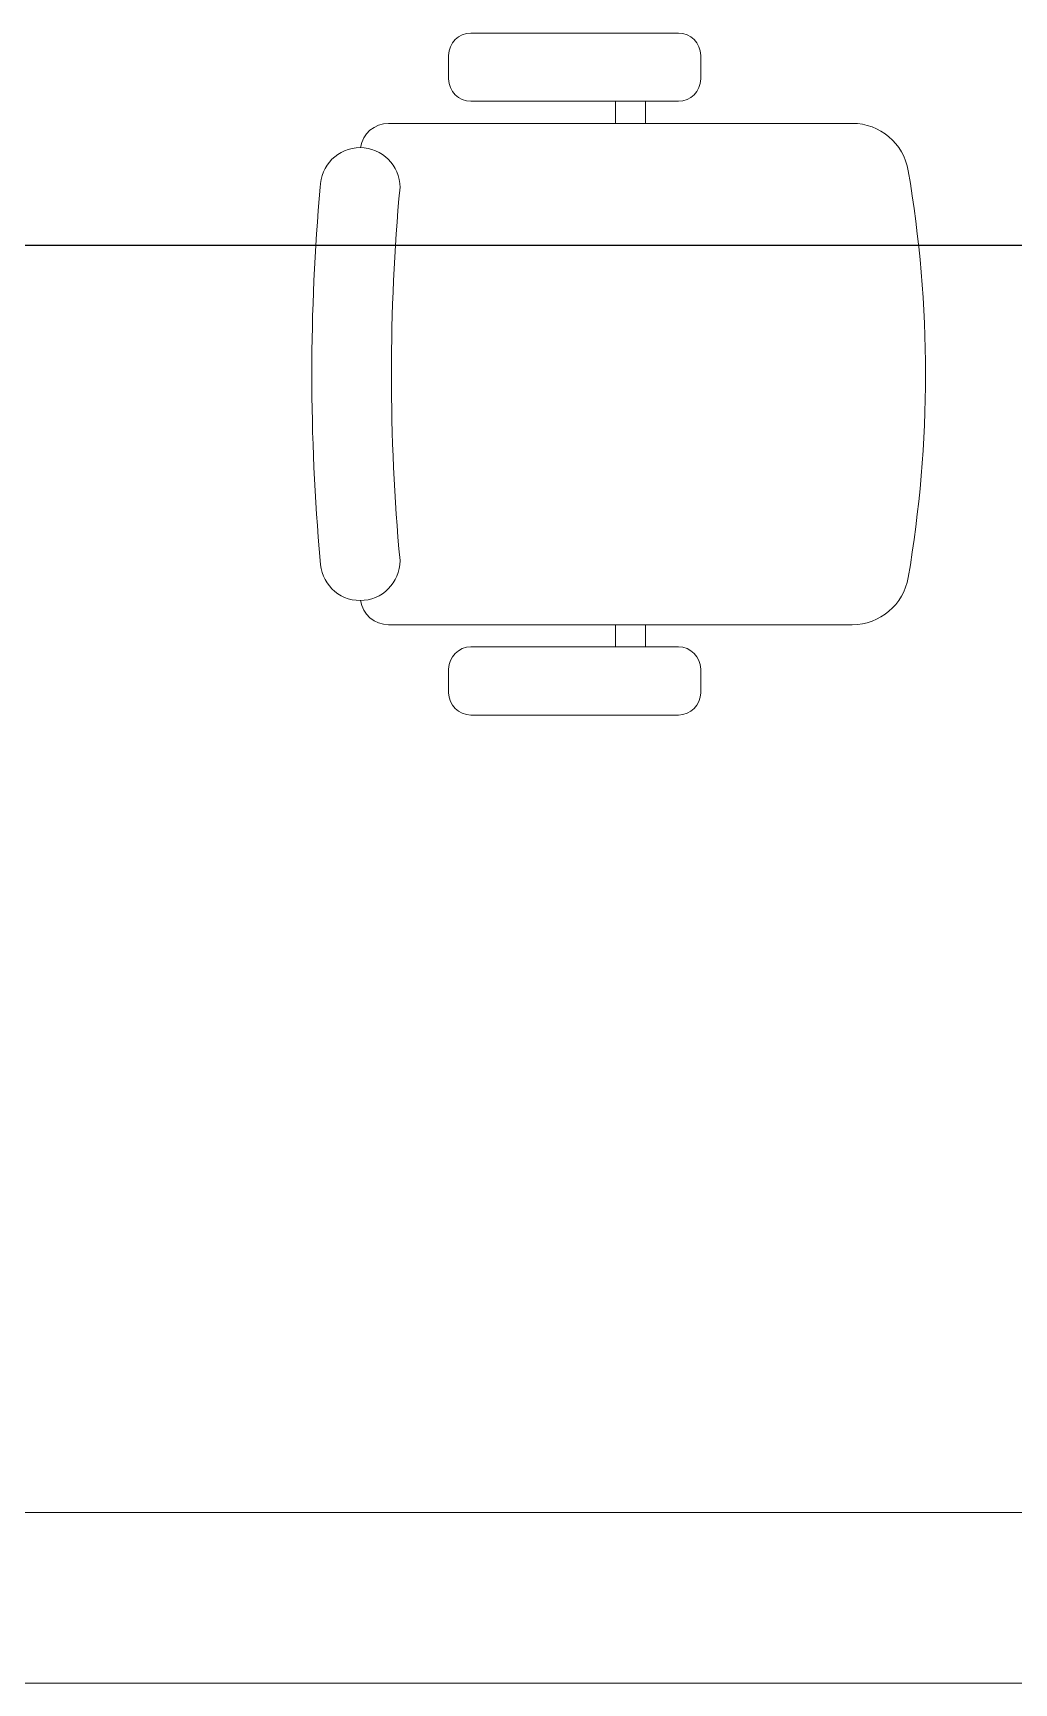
# Model space of a CAD drawing. Header units: metres. Extents: x -18745 to 220762, y -1579758 to -1356048.
# Drawn here: x 204512 to 205375, y -1463703 to -1462251 of the extents above; entities that cross this region are included whole.
import ezdxf

# ---------------------------------------------------------------- set-up
doc = ezdxf.new("R2010")
doc.units = ezdxf.units.M
doc.layers.get('0').update_dxf_attribs({"lineweight": 0})
doc.layers.add('A-100 - Copy$0$axes', color=8, linetype='Continuous')
for name, color, linetype, lineweight in [('A-100 - Copy$0$Medical Equipment and Furniture', 8, 'Continuous', 0), ('A-100 - Copy$0$NEW', 8, 'Continuous', 5), ('A-100 - Copy$0$Walls', 8, 'Continuous', 0)]:
    doc.layers.add(name, color=color, linetype=linetype, lineweight=lineweight)

# ---------------------------------------------------------------- blocks, each defined once
blk = doc.blocks.new('*X66')
for p, q in [((5, 3), (5, 3)), ((5, 3), (5, 3)), ((5, 3), (5, 3)), ((5, 3), (5, 3)), ((5, 3), (5, 3)), ((5, 3), (5, 3)), ((5, 3), (5, 3)), ((5, 3), (5, 3)), ((5, 3), (5, 3)), ((5, 3), (5, 3)), ((5, 3), (5, 3)), ((5, 3), (5, 3)), ((5, 3), (5, 3)), ((5, 3), (5, 3)), ((5, 3), (5, 3)), ((5, 3), (5, 3)), ((5, 3), (5, 3)), ((5, 3), (5, 3)), ((5, 3), (5, 3)), ((5, 3), (5, 3)), ((5, 3), (5, 3)), ((5, 3), (5, 3)), ((5, 3), (5, 3)), ((5, 3), (5, 3)), ((5, 3), (5, 3)), ((5, 3), (5, 3)), ((5, 3), (5, 3)), ((5, 3), (5, 3)), ((5, 3), (5, 3)), ((5, 3), (5, 3)), ((5, 3), (5, 3)), ((5, 3), (5, 3)), ((5, 3), (5, 3)), ((5, 3), (5, 3)), ((5, 3), (5, 3)), ((5, 3), (5, 3)), ((5, 3), (5, 3)), ((5, 3), (5, 3)), ((5, 3), (5, 3)), ((5, 3), (5, 3)), ((5, 3), (5, 3)), ((5, 3), (5, 3)), ((5, 3), (5, 3)), ((5, 3), (5, 3)), ((5, 3), (5, 3)), ((5, 3), (5, 3)), ((5, 3), (5, 3)), ((5, 3), (5, 3)), ((5, 3), (5, 3)), ((5, 3), (5, 3)), ((5, 3), (5, 3)), ((5, 3), (5, 3)), ((5, 3), (5, 3)), ((5, 3), (5, 3)), ((5, 3), (5, 3)), ((5, 3), (5, 3)), ((5, 3), (5, 3)), ((5, 3), (5, 3)), ((5, 3), (5, 3)), ((5, 3), (5, 3)), ((5, 3), (5, 3)), ((5, 3), (5, 3)), ((5, 3), (5, 3)), ((5, 3), (5, 3)), ((5, 3), (5, 3)), ((5, 3), (5, 3)), ((6, 3), (5, 3)), ((5, 3), (5, 3)), ((6, 3), (5, 3)), ((5, 3), (5, 3)), ((6, 3), (5, 3)), ((5, 3), (5, 3)), ((6, 3), (5, 3)), ((5, 3), (5, 3)), ((5, 3), (5, 3)), ((5, 3), (5, 3)), ((5, 3), (5, 3)), ((5, 3), (5, 3)), ((5, 3), (5, 3)), ((5, 3), (5, 3)), ((5, 3), (5, 3)), ((5, 3), (5, 3)), ((5, 3), (5, 3)), ((5, 3), (5, 3)), ((5, 3), (5, 3)), ((5, 3), (5, 3)), ((5, 3), (5, 3)), ((5, 3), (5, 3)), ((5, 3), (5, 3)), ((5, 3), (5, 3)), ((5, 3), (5, 3)), ((5, 3), (5, 3)), ((5, 3), (5, 3)), ((5, 3), (5, 3)), ((5, 3), (5, 3)), ((5, 3), (5, 3)), ((6, 3), (6, 3)), ((6, 3), (6, 3)), ((6, 3), (6, 3)), ((6, 3), (6, 3)), ((6, 3), (6, 3)), ((6, 3), (6, 3)), ((6, 3), (6, 3)), ((6, 3), (6, 3)), ((6, 3), (6, 3)), ((6, 3), (6, 3)), ((6, 3), (6, 3)), ((6, 3), (6, 3)), ((6, 3), (6, 3)), ((6, 3), (6, 3)), ((6, 3), (6, 3)), ((6, 3), (6, 3)), ((6, 3), (6, 3)), ((6, 3), (6, 3)), ((6, 3), (6, 3)), ((6, 3), (6, 3)), ((6, 3), (6, 3)), ((6, 3), (6, 3)), ((6, 3), (6, 3)), ((6, 3), (6, 3)), ((6, 3), (6, 3)), ((6, 3), (6, 3)), ((6, 3), (6, 3)), ((6, 3), (6, 3)), ((6, 3), (6, 3)), ((6, 3), (6, 3)), ((6, 3), (6, 3)), ((6, 3), (6, 3)), ((6, 3), (6, 3)), ((6, 3), (6, 3)), ((6, 3), (6, 3)), ((6, 3), (6, 3)), ((6, 3), (6, 3)), ((6, 3), (6, 3)), ((6, 3), (6, 3)), ((6, 3), (6, 3)), ((6, 3), (6, 3)), ((6, 3), (6, 3)), ((6, 3), (6, 3)), ((6, 3), (6, 3)), ((6, 3), (6, 3)), ((6, 3), (6, 3)), ((6, 3), (6, 3)), ((6, 3), (6, 3)), ((6, 3), (6, 3)), ((6, 3), (6, 3)), ((6, 3), (6, 3)), ((6, 3), (6, 3)), ((6, 3), (6, 3)), ((6, 3), (6, 3)), ((6, 3), (6, 3)), ((6, 3), (6, 3)), ((6, 3), (6, 3)), ((6, 3), (6, 3)), ((6, 3), (6, 3)), ((6, 3), (6, 3)), ((6, 3), (6, 3)), ((6, 3), (6, 3)), ((6, 3), (6, 3)), ((6, 3), (6, 3)), ((6, 3), (6, 3)), ((6, 3), (6, 3)), ((6, 3), (6, 3)), ((6, 3), (6, 3)), ((6, 3), (6, 3)), ((6, 3), (6, 3)), ((6, 3), (6, 3)), ((6, 3), (6, 3)), ((6, 3), (6, 3)), ((6, 3), (6, 3)), ((6, 3), (6, 3)), ((6, 3), (6, 3)), ((6, 3), (6, 3)), ((6, 3), (6, 3)), ((6, 3), (6, 3)), ((6, 3), (6, 3)), ((6, 3), (6, 3)), ((6, 3), (6, 3)), ((6, 3), (6, 3)), ((6, 3), (6, 3)), ((6, 3), (6, 3)), ((6, 3), (6, 3)), ((6, 3), (6, 3)), ((6, 3), (6, 3)), ((6, 3), (6, 3)), ((6, 3), (6, 3)), ((6, 3), (6, 3)), ((6, 3), (6, 3)), ((6, 3), (6, 3)), ((6, 3), (6, 3)), ((6, 3), (6, 3)), ((6, 3), (6, 3)), ((6, 3), (6, 3)), ((6, 3), (6, 3)), ((6, 3), (6, 3)), ((6, 3), (6, 3)), ((6, 3), (6, 3)), ((6, 3), (6, 3)), ((6, 3), (6, 3)), ((6, 3), (6, 3)), ((6, 3), (6, 3)), ((6, 3), (6, 3)), ((6, 3), (6, 3)), ((6, 3), (6, 3)), ((6, 3), (6, 3)), ((6, 3), (6, 3)), ((6, 3), (6, 3)), ((6, 3), (6, 3)), ((6, 3), (6, 3)), ((6, 3), (6, 3)), ((6, 3), (6, 3)), ((6, 3), (6, 3)), ((6, 3), (6, 3)), ((6, 3), (6, 3)), ((6, 3), (6, 3)), ((6, 3), (6, 3)), ((6, 3), (6, 3)), ((6, 3), (6, 3)), ((6, 3), (6, 3)), ((6, 3), (6, 3)), ((6, 3), (6, 3)), ((6, 3), (6, 3)), ((6, 3), (6, 3)), ((6, 3), (6, 3)), ((6, 3), (6, 3)), ((6, 3), (6, 3)), ((6, 3), (6, 3)), ((6, 3), (6, 3)), ((6, 3), (6, 3)), ((6, 3), (6, 3)), ((6, 3), (6, 3)), ((6, 3), (6, 3)), ((6, 3), (6, 3)), ((6, 3), (6, 3)), ((6, 3), (6, 3)), ((6, 3), (6, 3)), ((6, 3), (6, 3)), ((6, 3), (6, 3)), ((6, 3), (6, 3)), ((6, 3), (6, 3)), ((6, 3), (6, 3)), ((6, 3), (6, 3)), ((6, 3), (6, 3)), ((6, 3), (6, 3)), ((6, 3), (6, 3)), ((6, 3), (6, 3)), ((6, 3), (6, 3)), ((6, 3), (6, 3)), ((6, 3), (6, 3)), ((6, 3), (6, 3)), ((6, 3), (6, 3)), ((6, 3), (6, 3)), ((6, 3), (6, 3)), ((6, 3), (6, 3)), ((6, 3), (6, 3)), ((6, 3), (6, 3)), ((6, 3), (6, 3)), ((6, 3), (6, 3)), ((6, 3), (6, 3)), ((6, 3), (6, 3)), ((6, 3), (6, 3)), ((6, 3), (6, 3)), ((6, 3), (6, 3)), ((6, 3), (6, 3)), ((6, 3), (6, 3)), ((6, 3), (6, 3)), ((6, 3), (6, 3)), ((6, 3), (6, 3)), ((6, 3), (6, 3)), ((6, 3), (6, 3)), ((6, 3), (6, 3)), ((6, 3), (6, 3)), ((6, 3), (6, 3)), ((6, 3), (6, 3)), ((6, 3), (6, 3)), ((6, 3), (6, 3)), ((6, 3), (6, 3)), ((6, 3), (6, 3)), ((6, 3), (6, 3)), ((6, 3), (6, 3)), ((6, 3), (6, 3)), ((6, 3), (6, 3)), ((6, 3), (6, 3)), ((6, 3), (6, 3)), ((6, 3), (6, 3)), ((6, 3), (6, 3)), ((6, 3), (6, 3)), ((6, 3), (6, 3)), ((6, 3), (6, 3)), ((6, 3), (6, 3)), ((6, 3), (6, 3)), ((6, 3), (6, 3)), ((6, 3), (6, 3)), ((6, 3), (6, 3)), ((6, 3), (6, 3)), ((6, 3), (6, 3)), ((6, 3), (6, 3)), ((6, 3), (6, 3)), ((6, 3), (6, 3)), ((6, 3), (6, 3)), ((6, 3), (5, 3)), ((6, 3), (5, 3)), ((6, 3), (5, 3)), ((6, 3), (5, 3)), ((6, 3), (5, 3)), ((6, 3), (6, 3)), ((6, 3), (6, 3)), ((6, 3), (6, 3)), ((6, 3), (6, 3)), ((6, 3), (6, 3)), ((6, 3), (6, 3)), ((6, 3), (6, 3)), ((6, 3), (6, 3)), ((6, 3), (6, 3)), ((6, 3), (6, 3)), ((6, 3), (6, 3)), ((6, 3), (6, 3)), ((6, 3), (6, 3)), ((6, 3), (6, 3)), ((6, 3), (6, 3)), ((6, 3), (6, 3)), ((6, 3), (6, 3)), ((6, 3), (6, 3)), ((6, 3), (6, 3)), ((6, 3), (6, 3)), ((6, 3), (6, 3)), ((6, 3), (6, 3)), ((6, 3), (6, 3)), ((6, 3), (6, 3)), ((6, 3), (6, 3)), ((6, 3), (6, 3)), ((6, 3), (6, 3)), ((6, 3), (6, 3)), ((6, 3), (6, 3)), ((6, 3), (6, 3)), ((6, 3), (6, 3)), ((6, 3), (6, 3)), ((6, 3), (6, 3)), ((6, 3), (6, 3)), ((6, 3), (6, 3)), ((6, 3), (6, 3)), ((6, 3), (6, 3)), ((6, 3), (6, 3)), ((6, 3), (6, 3)), ((6, 3), (6, 3)), ((6, 3), (6, 3)), ((6, 3), (6, 3)), ((6, 3), (6, 3)), ((6, 3), (6, 3)), ((6, 3), (6, 3)), ((6, 3), (6, 3)), ((6, 3), (6, 3)), ((6, 3), (6, 3)), ((6, 3), (6, 3)), ((6, 3), (6, 3)), ((6, 3), (6, 3)), ((6, 3), (6, 3)), ((6, 3), (6, 3)), ((6, 3), (6, 3)), ((6, 3), (6, 3)), ((6, 3), (6, 3)), ((6, 3), (6, 3)), ((6, 3), (6, 3)), ((6, 3), (6, 3)), ((6, 3), (6, 3)), ((6, 3), (6, 3)), ((6, 3), (6, 3)), ((6, 3), (6, 3)), ((6, 3), (6, 3)), ((6, 3), (6, 3)), ((6, 3), (6, 3)), ((6, 3), (6, 3)), ((6, 3), (6, 3)), ((6, 3), (6, 3)), ((6, 3), (6, 3)), ((6, 3), (6, 3)), ((6, 3), (6, 3)), ((6, 3), (6, 3)), ((6, 3), (6, 3)), ((6, 3), (6, 3)), ((6, 3), (6, 3)), ((6, 3), (6, 3)), ((6, 3), (6, 3)), ((6, 3), (6, 3)), ((6, 3), (6, 3)), ((6, 3), (6, 3)), ((6, 3), (6, 3)), ((6, 3), (6, 3)), ((6, 3), (6, 3)), ((6, 3), (6, 3)), ((6, 3), (6, 3)), ((6, 3), (6, 3)), ((6, 3), (6, 3)), ((6, 3), (6, 3)), ((6, 3), (6, 3)), ((6, 3), (6, 3)), ((6, 3), (6, 3)), ((6, 3), (6, 3)), ((6, 3), (6, 3)), ((6, 3), (6, 3)), ((6, 3), (6, 3)), ((6, 3), (6, 3)), ((6, 3), (6, 3)), ((6, 3), (6, 3)), ((6, 3), (6, 3)), ((6, 3), (6, 3)), ((6, 3), (6, 3)), ((6, 3), (6, 3)), ((6, 3), (6, 3)), ((6, 3), (6, 3)), ((6, 3), (6, 3)), ((6, 3), (6, 3)), ((6, 3), (6, 3)), ((6, 3), (6, 3)), ((6, 3), (6, 3)), ((6, 3), (6, 3)), ((6, 3), (6, 3)), ((6, 3), (6, 3)), ((6, 3), (6, 3)), ((6, 3), (6, 3)), ((6, 3), (6, 3)), ((6, 3), (6, 3)), ((6, 3), (6, 3)), ((6, 3), (6, 3)), ((6, 3), (6, 3)), ((6, 3), (6, 3)), ((6, 3), (6, 3)), ((6, 3), (6, 3)), ((6, 3), (6, 3)), ((6, 3), (6, 3)), ((6, 3), (6, 3)), ((6, 3), (6, 3)), ((6, 3), (6, 3)), ((6, 3), (6, 3)), ((6, 3), (6, 3)), ((6, 3), (6, 3)), ((6, 3), (6, 3)), ((6, 3), (6, 3)), ((6, 3), (6, 3)), ((6, 3), (6, 3)), ((6, 3), (6, 3)), ((6, 3), (6, 3)), ((6, 3), (6, 3)), ((6, 3), (6, 3)), ((6, 3), (6, 3)), ((6, 3), (6, 3)), ((6, 3), (6, 3)), ((6, 3), (6, 3)), ((6, 3), (6, 3)), ((6, 3), (6, 3)), ((6, 3), (6, 3)), ((6, 3), (6, 3)), ((6, 3), (6, 3)), ((6, 3), (6, 3)), ((6, 3), (6, 3)), ((6, 3), (6, 3)), ((6, 3), (6, 3)), ((6, 3), (6, 3)), ((6, 3), (6, 3)), ((6, 3), (6, 3)), ((6, 3), (6, 3)), ((6, 3), (6, 3)), ((6, 3), (6, 3)), ((6, 3), (6, 3)), ((6, 3), (6, 3)), ((6, 3), (6, 3)), ((6, 3), (6, 3)), ((6, 3), (6, 3)), ((6, 3), (6, 3)), ((6, 3), (6, 3)), ((6, 3), (6, 3)), ((6, 3), (6, 3)), ((6, 3), (6, 3)), ((6, 3), (6, 3)), ((6, 3), (6, 3)), ((6, 3), (6, 3)), ((6, 3), (6, 3)), ((6, 3), (6, 3)), ((6, 3), (6, 3)), ((6, 3), (6, 3)), ((6, 3), (6, 3)), ((6, 3), (6, 3)), ((6, 3), (6, 3)), ((6, 3), (6, 3)), ((6, 3), (6, 3)), ((6, 3), (6, 3)), ((6, 3), (6, 3)), ((6, 3), (6, 3)), ((6, 3), (6, 3)), ((6, 3), (6, 3)), ((6, 3), (6, 3)), ((6, 3), (6, 3)), ((6, 3), (6, 3)), ((6, 3), (6, 3)), ((6, 3), (6, 3)), ((6, 3), (6, 3)), ((6, 3), (6, 3)), ((6, 3), (6, 3)), ((6, 3), (6, 3)), ((6, 3), (6, 3)), ((6, 3), (6, 3)), ((6, 3), (6, 3)), ((6, 3), (6, 3)), ((6, 3), (6, 3)), ((6, 3), (6, 3)), ((6, 3), (6, 3)), ((6, 3), (6, 3)), ((6, 3), (6, 3)), ((6, 3), (6, 3)), ((6, 3), (6, 3)), ((6, 3), (6, 3)), ((6, 3), (6, 3)), ((6, 3), (6, 3)), ((6, 3), (6, 3)), ((6, 3), (6, 3)), ((6, 3), (6, 3)), ((6, 3), (6, 3)), ((6, 3), (6, 3)), ((6, 3), (6, 3)), ((6, 3), (6, 3)), ((6, 3), (6, 3)), ((6, 3), (6, 3)), ((6, 3), (6, 3)), ((6, 3), (6, 3)), ((6, 3), (6, 3)), ((6, 3), (6, 3)), ((6, 3), (6, 3)), ((6, 3), (6, 3)), ((6, 3), (6, 3)), ((6, 3), (6, 3)), ((6, 3), (6, 3)), ((6, 3), (6, 3)), ((6, 3), (6, 3)), ((6, 3), (6, 3)), ((6, 3), (6, 3)), ((6, 3), (6, 3)), ((6, 3), (6, 3)), ((6, 3), (6, 3)), ((6, 3), (6, 3)), ((6, 3), (6, 3)), ((6, 3), (6, 3)), ((6, 3), (6, 3)), ((6, 3), (6, 3)), ((6, 3), (6, 3)), ((6, 3), (6, 3)), ((6, 3), (6, 3)), ((6, 3), (6, 3)), ((6, 3), (6, 3)), ((6, 3), (6, 3)), ((6, 3), (6, 3)), ((6, 3), (6, 3)), ((6, 3), (6, 3)), ((6, 3), (6, 3)), ((6, 3), (6, 3)), ((6, 3), (6, 3)), ((6, 3), (6, 3)), ((6, 3), (6, 3)), ((6, 3), (6, 3)), ((6, 3), (6, 3)), ((6, 3), (6, 3)), ((6, 3), (6, 3)), ((6, 3), (6, 3)), ((6, 3), (6, 3)), ((6, 3), (6, 3)), ((6, 3), (6, 3)), ((6, 3), (6, 3)), ((6, 3), (6, 3)), ((6, 3), (6, 3)), ((6, 3), (6, 3)), ((6, 3), (6, 3)), ((6, 3), (6, 3)), ((6, 3), (6, 3)), ((6, 3), (6, 3)), ((6, 3), (6, 3)), ((6, 3), (6, 3)), ((6, 3), (6, 3)), ((6, 3), (6, 3)), ((6, 3), (6, 3)), ((6, 3), (6, 3)), ((6, 3), (6, 3)), ((6, 3), (6, 3)), ((6, 3), (6, 3)), ((6, 3), (6, 3)), ((6, 3), (6, 3)), ((6, 3), (6, 3)), ((6, 3), (6, 3)), ((6, 3), (6, 3)), ((6, 3), (6, 3)), ((6, 3), (6, 3)), ((6, 3), (6, 3)), ((6, 3), (6, 3)), ((6, 3), (6, 3)), ((6, 3), (6, 3)), ((6, 3), (6, 3)), ((6, 3), (6, 3)), ((6, 3), (6, 3)), ((6, 3), (6, 3)), ((6, 3), (6, 3)), ((6, 3), (6, 3)), ((6, 3), (6, 3)), ((6, 3), (6, 3)), ((6, 3), (6, 3)), ((6, 3), (6, 3)), ((6, 3), (6, 3)), ((6, 3), (6, 3)), ((6, 3), (6, 3)), ((6, 3), (6, 3)), ((6, 3), (6, 3)), ((6, 3), (6, 3)), ((6, 3), (6, 3)), ((6, 3), (6, 3)), ((6, 3), (6, 3)), ((6, 3), (6, 3)), ((6, 3), (6, 3)), ((6, 3), (6, 3)), ((6, 3), (6, 3)), ((6, 3), (6, 3)), ((6, 3), (6, 3)), ((6, 3), (6, 3)), ((6, 3), (6, 3)), ((6, 3), (6, 3)), ((6, 3), (6, 3))]:
    blk.add_line(p, q)
blk = doc.blocks.new('*X67')
for p, q in [((13, 1), (13, 1)), ((13, 1), (13, 1)), ((13, 1), (13, 1)), ((13, 1), (13, 1)), ((13, 1), (13, 1)), ((13, 1), (13, 1)), ((13, 1), (13, 1)), ((13, 1), (13, 1)), ((13, 1), (13, 1)), ((13, 1), (13, 1)), ((13, 1), (13, 1)), ((13, 1), (13, 1)), ((13, 1), (13, 1)), ((13, 1), (13, 1)), ((13, 1), (13, 1)), ((13, 1), (14, 1)), ((13, 1), (14, 1)), ((13, 1), (14, 1)), ((13, 1), (13, 1)), ((13, 1), (13, 1)), ((13, 1), (13, 1)), ((13, 1), (13, 1)), ((13, 1), (13, 1)), ((13, 1), (13, 1)), ((13, 1), (13, 1)), ((13, 1), (13, 1)), ((13, 1), (13, 1)), ((13, 1), (13, 1)), ((13, 1), (13, 1)), ((13, 1), (13, 1)), ((13, 1), (13, 1)), ((13, 1), (13, 1)), ((13, 1), (13, 1)), ((13, 1), (13, 1)), ((13, 1), (13, 1)), ((13, 1), (13, 1)), ((13, 1), (13, 1)), ((13, 1), (13, 1)), ((13, 1), (13, 1)), ((13, 1), (13, 1)), ((13, 1), (13, 1)), ((13, 1), (13, 1)), ((13, 1), (13, 1)), ((13, 1), (13, 1)), ((13, 1), (13, 1)), ((13, 1), (13, 1)), ((13, 1), (13, 1)), ((13, 1), (13, 1)), ((13, 1), (13, 1)), ((13, 1), (13, 1)), ((13, 1), (13, 1)), ((13, 1), (13, 1)), ((13, 1), (13, 1)), ((13, 1), (13, 1)), ((13, 1), (13, 1)), ((13, 1), (13, 1)), ((13, 1), (13, 1)), ((13, 1), (13, 1)), ((13, 1), (13, 1)), ((13, 1), (13, 1)), ((13, 1), (13, 1)), ((13, 1), (13, 1)), ((13, 1), (13, 1)), ((13, 1), (13, 1)), ((13, 1), (13, 1)), ((13, 1), (13, 1)), ((13, 1), (13, 1)), ((13, 1), (13, 1)), ((13, 1), (13, 1)), ((13, 1), (13, 1)), ((13, 1), (13, 1)), ((13, 1), (13, 1)), ((13, 1), (13, 1)), ((13, 1), (13, 1)), ((13, 1), (13, 1)), ((13, 1), (13, 1)), ((13, 1), (13, 1)), ((13, 1), (13, 1)), ((13, 1), (13, 1)), ((13, 1), (13, 1)), ((13, 1), (13, 1)), ((13, 1), (13, 1)), ((13, 1), (13, 1)), ((13, 1), (13, 1)), ((13, 1), (13, 1)), ((13, 1), (13, 1)), ((13, 1), (13, 1)), ((13, 1), (13, 1)), ((13, 1), (13, 1)), ((13, 1), (13, 1)), ((13, 1), (13, 1)), ((13, 1), (13, 1)), ((13, 1), (13, 1)), ((13, 1), (13, 1)), ((13, 1), (13, 1)), ((13, 1), (13, 1)), ((13, 1), (13, 1)), ((13, 1), (13, 1)), ((13, 1), (13, 1)), ((13, 1), (13, 1)), ((13, 1), (13, 1)), ((13, 1), (13, 1)), ((13, 1), (13, 1)), ((13, 1), (13, 1)), ((13, 1), (13, 1)), ((13, 1), (13, 1)), ((13, 1), (13, 1)), ((13, 1), (13, 1)), ((13, 1), (13, 1)), ((13, 1), (13, 1)), ((13, 1), (13, 1)), ((13, 1), (13, 1)), ((13, 1), (13, 1)), ((13, 1), (13, 1)), ((13, 1), (13, 1)), ((13, 1), (13, 1)), ((13, 1), (13, 1)), ((13, 1), (13, 1)), ((13, 1), (13, 1)), ((13, 1), (13, 1)), ((13, 1), (13, 1)), ((13, 1), (13, 1)), ((13, 1), (13, 1)), ((13, 1), (14, 1)), ((13, 0), (13, 0)), ((13, 0), (13, 0)), ((13, 0), (13, 0)), ((13, 0), (13, 0)), ((13, 0), (13, 0)), ((13, 0), (13, 0)), ((13, 0), (13, 0)), ((13, 0), (13, 0)), ((13, 0), (13, 0)), ((13, 0), (13, 0)), ((13, 0), (13, 0)), ((13, 0), (13, 0)), ((13, 0), (13, 0)), ((13, 0), (13, 0)), ((13, 0), (13, 0)), ((13, 0), (13, 0)), ((13, 0), (13, 0)), ((13, 0), (13, 0)), ((13, 0), (13, 0)), ((13, 0), (13, 0)), ((13, 0), (13, 0)), ((13, 0), (13, 0)), ((13, 0), (13, 0)), ((13, 0), (13, 0)), ((13, 0), (13, 0)), ((13, 0), (13, 0)), ((13, 0), (13, 0)), ((13, 0), (13, 0)), ((13, 0), (13, 0)), ((13, 0), (13, 0)), ((13, 0), (13, 0)), ((13, 0), (13, 0)), ((13, 0), (13, 0)), ((13, 0), (13, 0)), ((13, 0), (13, 0)), ((13, 0), (13, 0)), ((13, 0), (13, 0)), ((13, 0), (13, 0)), ((13, 0), (13, 0)), ((13, 0), (13, 0)), ((13, 0), (13, 0)), ((13, 0), (13, 0)), ((13, 0), (13, 0)), ((13, 0), (13, 0)), ((13, 0), (13, 0)), ((13, 0), (13, 0)), ((13, 0), (13, 0)), ((13, 0), (13, 0)), ((13, 0), (14, 0)), ((13, 0), (14, 0)), ((13, 0), (13, 0)), ((13, 0), (14, 0)), ((14, 1), (14, 1)), ((14, 1), (14, 1)), ((14, 1), (14, 1)), ((14, 1), (14, 1)), ((14, 1), (14, 1)), ((14, 1), (14, 1)), ((14, 1), (14, 1)), ((14, 1), (14, 1)), ((14, 1), (14, 1)), ((14, 1), (14, 1)), ((14, 1), (14, 1)), ((14, 1), (14, 1)), ((14, 1), (14, 1)), ((14, 1), (14, 1)), ((14, 1), (14, 1)), ((14, 1), (14, 1)), ((14, 1), (14, 1)), ((14, 1), (14, 1)), ((14, 1), (14, 1)), ((14, 1), (14, 1)), ((14, 1), (14, 1)), ((14, 1), (14, 1)), ((14, 1), (14, 1)), ((14, 1), (14, 1)), ((14, 1), (14, 1)), ((14, 1), (14, 1)), ((14, 1), (14, 1)), ((14, 1), (14, 1)), ((14, 1), (14, 1)), ((14, 1), (14, 1)), ((14, 1), (14, 1)), ((14, 1), (14, 1)), ((14, 1), (14, 1)), ((14, 1), (14, 1)), ((14, 1), (14, 1)), ((14, 1), (14, 1)), ((14, 1), (14, 1)), ((14, 1), (14, 1)), ((14, 1), (14, 1)), ((14, 1), (14, 1)), ((14, 1), (14, 1)), ((14, 1), (14, 1)), ((14, 1), (14, 1)), ((14, 1), (14, 1)), ((14, 1), (14, 1)), ((14, 1), (14, 1)), ((14, 1), (14, 1)), ((14, 1), (14, 1)), ((14, 1), (14, 1)), ((14, 1), (14, 1)), ((14, 1), (14, 1)), ((14, 1), (14, 1)), ((14, 1), (14, 1)), ((14, 1), (14, 1)), ((14, 1), (14, 1)), ((14, 1), (14, 1)), ((14, 1), (14, 1)), ((14, 1), (14, 1)), ((14, 1), (14, 1)), ((14, 1), (14, 1)), ((14, 1), (14, 1)), ((14, 1), (14, 1)), ((14, 1), (14, 1)), ((14, 1), (14, 1)), ((14, 1), (14, 1)), ((14, 1), (14, 1)), ((14, 1), (14, 1)), ((14, 1), (14, 1)), ((14, 1), (14, 1)), ((14, 1), (14, 1)), ((14, 1), (14, 1)), ((14, 1), (14, 1)), ((14, 1), (14, 1)), ((14, 1), (14, 1)), ((14, 1), (14, 1)), ((14, 1), (14, 1)), ((14, 1), (14, 1)), ((14, 1), (14, 1)), ((14, 1), (14, 1)), ((14, 1), (14, 1)), ((14, 1), (14, 1)), ((14, 1), (14, 1)), ((14, 1), (14, 1)), ((14, 1), (14, 1)), ((14, 1), (14, 1)), ((14, 1), (14, 1)), ((14, 1), (14, 1)), ((14, 1), (14, 1)), ((14, 1), (14, 1)), ((14, 1), (14, 1)), ((14, 1), (14, 1)), ((14, 1), (14, 1)), ((14, 1), (14, 1)), ((14, 1), (14, 1)), ((14, 0), (14, 0)), ((14, 0), (14, 0)), ((14, 0), (14, 0)), ((14, 0), (14, 0)), ((14, 0), (14, 0)), ((14, 0), (14, 0)), ((14, 0), (14, 0)), ((14, 0), (14, 0)), ((14, 0), (14, 0)), ((14, 0), (14, 0)), ((14, 0), (14, 0)), ((14, 0), (14, 0)), ((14, 0), (14, 0)), ((14, 0), (14, 0)), ((14, 0), (14, 0)), ((14, 0), (14, 0)), ((14, 0), (14, 0)), ((14, 0), (14, 0)), ((14, 0), (14, 0)), ((14, 0), (14, 0)), ((14, 0), (14, 0)), ((14, 0), (14, 0)), ((14, 0), (14, 0)), ((14, 0), (14, 0)), ((14, 0), (14, 0)), ((14, 0), (14, 0)), ((14, 0), (14, 0)), ((14, 0), (14, 0)), ((14, 0), (14, 0)), ((14, 0), (14, 0)), ((14, 0), (14, 0)), ((14, 0), (14, 0)), ((14, 0), (14, 0)), ((14, 0), (14, 0)), ((14, 0), (14, 0)), ((14, 0), (14, 0)), ((14, 0), (14, 0)), ((14, 0), (14, 0)), ((14, 0), (14, 0)), ((14, 0), (14, 0)), ((14, 0), (14, 0)), ((14, 0), (14, 0)), ((14, 0), (14, 0)), ((14, 0), (14, 0)), ((14, 0), (14, 0)), ((14, 0), (14, 0)), ((14, 0), (14, 0)), ((14, 0), (14, 0)), ((13, 0), (13, 0)), ((13, 0), (14, 0)), ((13, 0), (13, 0)), ((13, 0), (14, 0)), ((13, 0), (13, 0)), ((13, 0), (14, 0)), ((13, 0), (13, 0)), ((13, 0), (13, 0)), ((13, 0), (13, 0)), ((13, 0), (13, 0)), ((13, 0), (14, 0)), ((13, 0), (13, 0)), ((13, 0), (14, 0)), ((13, 0), (13, 0)), ((13, 0), (14, 0)), ((13, 0), (13, 0)), ((13, 0), (14, 0)), ((13, 0), (13, 0)), ((13, 0), (14, 0)), ((13, 0), (13, 0)), ((13, 0), (14, 0)), ((13, 0), (13, 0)), ((13, 0), (14, 0)), ((13, 0), (13, 0)), ((13, 0), (13, 0)), ((13, 0), (13, 0)), ((13, 0), (14, 0)), ((13, 0), (13, 0)), ((13, 0), (14, 0)), ((13, 0), (13, 0)), ((13, 0), (14, 0)), ((13, 0), (13, 0)), ((13, 0), (14, 0)), ((13, 0), (13, 0)), ((13, 0), (13, 0)), ((13, 0), (13, 0)), ((13, 0), (13, 0)), ((13, 0), (13, 0)), ((13, 0), (13, 0)), ((13, 0), (13, 0)), ((13, 0), (13, 0)), ((13, 0), (13, 0)), ((13, 0), (13, 0)), ((13, 0), (13, 0)), ((13, 0), (13, 0)), ((13, 0), (13, 0)), ((13, 0), (13, 0)), ((13, 0), (13, 0)), ((13, 0), (13, 0)), ((13, 0), (13, 0)), ((13, 0), (13, 0)), ((13, 0), (13, 0)), ((13, 0), (13, 0)), ((13, 0), (13, 0)), ((13, 0), (13, 0)), ((13, 0), (13, 0)), ((13, 0), (13, 0)), ((13, 0), (13, 0)), ((13, 0), (13, 0)), ((13, 0), (13, 0)), ((13, 0), (13, 0)), ((13, 0), (13, 0)), ((13, 0), (13, 0)), ((13, 0), (13, 0)), ((13, -1), (13, -1)), ((13, -1), (13, -1)), ((13, -1), (13, -1)), ((13, -1), (13, -1)), ((13, -1), (13, -1)), ((13, -1), (14, -1)), ((13, -1), (13, -1)), ((14, 0), (14, 0)), ((14, 0), (14, 0)), ((14, 0), (14, 0)), ((14, 0), (14, 0)), ((14, 0), (14, 0)), ((14, 0), (14, 0)), ((14, 0), (14, 0)), ((14, 0), (14, 0)), ((14, 0), (14, 0)), ((14, 0), (14, 0)), ((14, 0), (14, 0)), ((14, 0), (14, 0)), ((14, 0), (14, 0)), ((14, 0), (14, 0)), ((14, 0), (14, 0)), ((13, 0), (14, 0)), ((14, 0), (14, 0)), ((14, 0), (14, 0)), ((14, 0), (14, 0)), ((14, 0), (14, 0)), ((14, 0), (14, 0)), ((14, 0), (14, 0)), ((14, 0), (14, 0)), ((14, 0), (14, 0)), ((14, 0), (14, 0)), ((14, 0), (14, 0)), ((14, 0), (14, 0)), ((14, 0), (14, 0)), ((14, 0), (14, 0)), ((14, 0), (14, 0)), ((14, 0), (14, 0)), ((14, 0), (14, 0)), ((14, 0), (14, 0)), ((14, 0), (14, 0)), ((14, 0), (14, 0)), ((14, 0), (14, 0)), ((14, 0), (14, 0)), ((14, 0), (14, 0)), ((14, 0), (14, 0)), ((14, 0), (14, 0)), ((14, 0), (14, 0)), ((14, 0), (14, 0)), ((14, 0), (14, 0)), ((14, 0), (14, 0)), ((14, 0), (14, 0)), ((14, 0), (14, 0)), ((14, 0), (14, 0)), ((14, 0), (14, 0)), ((14, 0), (14, 0)), ((14, 0), (14, 0)), ((14, -1), (14, -1)), ((14, -1), (14, -1)), ((14, -1), (14, -1)), ((14, -1), (14, -1)), ((14, -1), (14, -1))]:
    blk.add_line(p, q)
blk = doc.blocks.new('A-100 - Copy$0$GF21018-P')
for p, q in [((-0.2207, 0.4756), (-0.2207, 0.0675)), ((0.2205, 0.4756), (0.2205, 0.0675)), ((-0.2806, 0.3422), (-0.2598, 0.3422)), ((0.2596, 0.3422), (0.2804, 0.3422)), ((-0.3002, 0.3226), (-0.3002, 0.14)), ((-0.2402, 0.3226), (-0.2402, 0.14)), ((0.24, 0.3226), (0.24, 0.14)), ((0.3, 0.3226), (0.3, 0.14)), ((-0.2402, 0.2937), (-0.2207, 0.2937)), ((0.2205, 0.2937), (0.24, 0.2937)), ((-0.2402, 0.2671), (-0.2207, 0.2671)), ((0.2205, 0.2671), (0.24, 0.2671)), ((-0.2806, 0.1204), (-0.2598, 0.1204)), ((0.2596, 0.1204), (0.2804, 0.1204))]:
    blk.add_line(p, q)
for points in [[(0.24, 0.2937), (0.24, 0.2937), (0.24, 0.2937), (0.24, 0.2937), (0.24, 0.2937), (0.24, 0.2937), (0.24, 0.2937), (0.24, 0.2937), (0.24, 0.2937), (0.24, 0.2937), (0.24, 0.2937), (0.24, 0.2937), (0.24, 0.2937), (0.24, 0.2937), (0.24, 0.2937), (0.24, 0.2937), (0.24, 0.2937), (0.24, 0.2937), (0.24, 0.2937), (0.24, 0.2937), (0.24, 0.2937), (0.24, 0.2937), (0.24, 0.2937), (0.24, 0.2937), (0.24, 0.2937), (0.24, 0.2937), (0.24, 0.2937), (0.24, 0.2937), (0.24, 0.2937), (0.24, 0.2937), (0.24, 0.2937), (0.24, 0.2937), (0.24, 0.2937), (0.24, 0.2937), (0.24, 0.2937), (0.24, 0.2937), (0.24, 0.2937), (0.24, 0.2937), (0.24, 0.2937), (0.24, 0.2937), (0.24, 0.2937), (0.24, 0.2937), (0.24, 0.2937), (0.24, 0.2937), (0.24, 0.2937), (0.24, 0.2937), (0.24, 0.2937), (0.24, 0.2937), (0.24, 0.2937), (0.24, 0.2937), (0.24, 0.2937), (0.24, 0.2937), (0.24, 0.2937), (0.24, 0.2937), (0.24, 0.2937), (0.24, 0.2937), (0.24, 0.2937), (0.24, 0.2937), (0.24, 0.2937), (0.24, 0.2937), (0.24, 0.2937), (0.24, 0.2937), (0.24, 0.2937), (0.24, 0.2937), (0.24, 0.2937), (0.24, 0.2937), (0.24, 0.2937), (0.24, 0.2937), (0.24, 0.2937), (0.24, 0.2937), (0.24, 0.2937), (0.24, 0.2937), (0.24, 0.2937), (0.24, 0.2937), (0.24, 0.2937), (0.24, 0.2937), (0.24, 0.2937), (0.24, 0.2937), (0.24, 0.2937), (0.24, 0.2937), (0.24, 0.2937), (0.24, 0.2937), (0.24, 0.2937), (0.24, 0.2937), (0.24, 0.2937), (0.24, 0.2937), (0.24, 0.2937), (0.24, 0.2937), (0.24, 0.2937), (0.24, 0.2937), (0.24, 0.2937), (0.24, 0.2937), (0.24, 0.2937), (0.24, 0.2937), (0.24, 0.2937), (0.24, 0.2937), (0.24, 0.2937), (0.24, 0.2937), (0.24, 0.2937), (0.24, 0.2937), (0.24, 0.2937), (0.24, 0.2937), (0.24, 0.2937), (0.24, 0.2937), (0.24, 0.2937), (0.24, 0.2937), (0.24, 0.2937), (0.24, 0.2937), (0.24, 0.2937), (0.24, 0.2937), (0.24, 0.2937), (0.24, 0.2937), (0.24, 0.2937), (0.24, 0.2937), (0.24, 0.2937), (0.24, 0.2937), (0.24, 0.2937), (0.24, 0.2937), (0.24, 0.2937), (0.24, 0.2937), (0.24, 0.2937), (0.24, 0.2937), (0.24, 0.2937), (0.24, 0.2937), (0.24, 0.2937), (0.24, 0.2937), (0.24, 0.2937), (0.24, 0.2937), (0.24, 0.2937), (0.24, 0.2937), (0.24, 0.2937), (0.24, 0.2937), (0.24, 0.2937), (0.24, 0.2937), (0.24, 0.2937), (0.24, 0.2937), (0.24, 0.2937), (0.24, 0.2937), (0.24, 0.2937), (0.24, 0.2937), (0.24, 0.2937), (0.24, 0.2937), (0.24, 0.2937), (0.24, 0.2937), (0.24, 0.2937), (0.24, 0.2937), (0.24, 0.2937), (0.24, 0.2937), (0.24, 0.2937), (0.24, 0.2937), (0.24, 0.2937), (0.24, 0.2937), (0.24, 0.2937), (0.24, 0.2937), (0.24, 0.2937), (0.24, 0.2937), (0.24, 0.2937), (0.24, 0.2937), (0.24, 0.2937), (0.24, 0.2937), (0.24, 0.2937), (0.24, 0.2937), (0.24, 0.2937), (0.24, 0.2937), (0.24, 0.2937), (0.24, 0.2937), (0.24, 0.2937), (0.24, 0.2937), (0.24, 0.2937), (0.24, 0.2937), (0.24, 0.2937), (0.24, 0.2937), (0.24, 0.2937), (0.24, 0.2937), (0.24, 0.2937), (0.24, 0.2937), (0.24, 0.2937), (0.24, 0.2937), (0.24, 0.2937), (0.24, 0.2937), (0.24, 0.2937), (0.24, 0.2937), (0.24, 0.2937), (0.24, 0.2937), (0.24, 0.2937), (0.24, 0.2937), (0.24, 0.2937), (0.24, 0.2937), (0.24, 0.2937), (0.24, 0.2937), (0.24, 0.2937), (0.24, 0.2937), (0.24, 0.2937), (0.24, 0.2937), (0.24, 0.2937), (0.24, 0.2937), (0.24, 0.2937), (0.24, 0.2937), (0.24, 0.2937), (0.24, 0.2937), (0.24, 0.2937), (0.24, 0.2937), (0.24, 0.2937), (0.24, 0.2937), (0.24, 0.2937), (0.24, 0.2937), (0.24, 0.2937), (0.24, 0.2937), (0.24, 0.2937), (0.24, 0.2937), (0.24, 0.2937), (0.24, 0.2937), (0.24, 0.2937), (0.24, 0.2937), (0.24, 0.2937), (0.24, 0.2937), (0.24, 0.2937), (0.24, 0.2937), (0.24, 0.2937), (0.24, 0.2937), (0.24, 0.2937), (0.24, 0.2937), (0.24, 0.2937), (0.24, 0.2937), (0.24, 0.2937), (0.24, 0.2937), (0.24, 0.2937), (0.24, 0.2937), (0.24, 0.2937), (0.24, 0.2937), (0.24, 0.2937), (0.24, 0.2937), (0.24, 0.2937), (0.24, 0.2937), (0.24, 0.2937), (0.24, 0.2937), (0.24, 0.2937), (0.24, 0.2937), (0.24, 0.2937), (0.24, 0.2937), (0.24, 0.2937), (0.24, 0.2937), (0.24, 0.2937), (0.24, 0.2937), (0.24, 0.2937), (0.24, 0.2937), (0.24, 0.2937), (0.24, 0.2937), (0.24, 0.2937), (0.24, 0.2937), (0.24, 0.2937), (0.24, 0.2937), (0.24, 0.2937), (0.24, 0.2937), (0.24, 0.2937), (0.24, 0.2937), (0.24, 0.2937), (0.24, 0.2937), (0.24, 0.2937), (0.24, 0.2937), (0.24, 0.2937), (0.24, 0.2937), (0.24, 0.2937), (0.24, 0.2937), (0.24, 0.2937), (0.24, 0.2937), (0.24, 0.2937), (0.24, 0.2937), (0.24, 0.2937), (0.24, 0.2937), (0.24, 0.2937), (0.24, 0.2937), (0.24, 0.2937), (0.24, 0.2937), (0.24, 0.2937), (0.24, 0.2937), (0.24, 0.2937)], [(0.24, 0.2937), (0.24, 0.2937), (0.24, 0.2937), (0.24, 0.2937), (0.24, 0.2937), (0.24, 0.2937), (0.24, 0.2937), (0.24, 0.2937), (0.24, 0.2937), (0.24, 0.2937), (0.24, 0.2937), (0.24, 0.2937), (0.24, 0.2937), (0.24, 0.2937), (0.24, 0.2937), (0.24, 0.2937), (0.24, 0.2937), (0.24, 0.2937), (0.24, 0.2937), (0.24, 0.2937), (0.24, 0.2937), (0.24, 0.2937), (0.24, 0.2937), (0.24, 0.2937), (0.24, 0.2937), (0.24, 0.2937), (0.24, 0.2937), (0.24, 0.2937), (0.24, 0.2937), (0.24, 0.2937), (0.24, 0.2937), (0.24, 0.2937), (0.24, 0.2937), (0.24, 0.2937), (0.24, 0.2937), (0.24, 0.2937), (0.24, 0.2937), (0.24, 0.2937), (0.24, 0.2937), (0.24, 0.2937), (0.24, 0.2937), (0.24, 0.2937), (0.24, 0.2937), (0.24, 0.2937), (0.24, 0.2937), (0.24, 0.2937), (0.24, 0.2937), (0.24, 0.2937), (0.24, 0.2937), (0.24, 0.2937), (0.24, 0.2937), (0.24, 0.2937), (0.24, 0.2937), (0.24, 0.2937), (0.24, 0.2937), (0.24, 0.2937), (0.24, 0.2937), (0.24, 0.2937), (0.24, 0.2937), (0.24, 0.2937), (0.24, 0.2937), (0.24, 0.2937), (0.24, 0.2937), (0.24, 0.2937), (0.24, 0.2937), (0.24, 0.2937), (0.24, 0.2937), (0.24, 0.2937), (0.24, 0.2937), (0.24, 0.2937), (0.24, 0.2937), (0.24, 0.2937), (0.24, 0.2937), (0.24, 0.2937), (0.24, 0.2937), (0.24, 0.2937), (0.24, 0.2937), (0.24, 0.2937), (0.24, 0.2937), (0.24, 0.2937), (0.24, 0.2937), (0.24, 0.2937), (0.24, 0.2937), (0.24, 0.2937), (0.24, 0.2937), (0.24, 0.2937), (0.24, 0.2937), (0.24, 0.2937), (0.24, 0.2937), (0.24, 0.2937), (0.24, 0.2937), (0.24, 0.2937), (0.24, 0.2937), (0.24, 0.2937), (0.24, 0.2937), (0.24, 0.2937), (0.24, 0.2937), (0.24, 0.2937), (0.24, 0.2937), (0.24, 0.2937), (0.24, 0.2937), (0.24, 0.2937), (0.24, 0.2937), (0.24, 0.2937), (0.24, 0.2937), (0.24, 0.2937), (0.24, 0.2937), (0.24, 0.2937), (0.24, 0.2937), (0.24, 0.2937), (0.24, 0.2937), (0.24, 0.2937), (0.24, 0.2937), (0.24, 0.2937), (0.24, 0.2937), (0.24, 0.2937), (0.24, 0.2937), (0.24, 0.2937), (0.24, 0.2937), (0.24, 0.2937), (0.24, 0.2937), (0.24, 0.2937), (0.24, 0.2937), (0.24, 0.2937), (0.24, 0.2937), (0.24, 0.2937), (0.24, 0.2937), (0.24, 0.2937), (0.24, 0.2937), (0.24, 0.2937), (0.24, 0.2937), (0.24, 0.2937), (0.24, 0.2937), (0.24, 0.2937), (0.24, 0.2937), (0.24, 0.2937), (0.24, 0.2937), (0.24, 0.2937), (0.24, 0.2937), (0.24, 0.2937), (0.24, 0.2937), (0.24, 0.2937), (0.24, 0.2937), (0.24, 0.2937), (0.24, 0.2937), (0.24, 0.2937), (0.24, 0.2937), (0.24, 0.2937), (0.24, 0.2937), (0.24, 0.2937), (0.24, 0.2937), (0.24, 0.2937), (0.24, 0.2937), (0.24, 0.2937), (0.24, 0.2937), (0.24, 0.2937), (0.24, 0.2937), (0.24, 0.2937), (0.24, 0.2937), (0.24, 0.2937), (0.24, 0.2937), (0.24, 0.2937), (0.24, 0.2937), (0.24, 0.2937), (0.24, 0.2937), (0.24, 0.2937), (0.24, 0.2937), (0.24, 0.2937), (0.24, 0.2937), (0.24, 0.2937), (0.24, 0.2937), (0.24, 0.2937), (0.24, 0.2937), (0.24, 0.2937), (0.24, 0.2937), (0.24, 0.2937), (0.24, 0.2937), (0.24, 0.2937), (0.24, 0.2937), (0.24, 0.2937), (0.24, 0.2937), (0.24, 0.2937), (0.24, 0.2937), (0.24, 0.2937), (0.24, 0.2937), (0.24, 0.2937), (0.24, 0.2937), (0.24, 0.2937), (0.24, 0.2937), (0.24, 0.2937), (0.24, 0.2937), (0.24, 0.2937), (0.24, 0.2937), (0.24, 0.2937), (0.24, 0.2937), (0.24, 0.2937), (0.24, 0.2937), (0.24, 0.2937), (0.24, 0.2937), (0.24, 0.2937), (0.24, 0.2937), (0.24, 0.2937), (0.24, 0.2937), (0.24, 0.2937), (0.24, 0.2937), (0.24, 0.2937), (0.24, 0.2937), (0.24, 0.2937), (0.24, 0.2937), (0.24, 0.2937), (0.24, 0.2937), (0.24, 0.2937), (0.24, 0.2937), (0.24, 0.2937), (0.24, 0.2937), (0.24, 0.2937), (0.24, 0.2937), (0.24, 0.2937), (0.24, 0.2937)], [(0.24, 0.2937), (0.24, 0.2937), (0.24, 0.2937), (0.24, 0.2937), (0.24, 0.2937), (0.24, 0.2937), (0.24, 0.2937), (0.24, 0.2937), (0.24, 0.2937), (0.24, 0.2937), (0.24, 0.2937), (0.24, 0.2937), (0.24, 0.2937), (0.24, 0.2937), (0.24, 0.2937), (0.24, 0.2937), (0.24, 0.2937), (0.24, 0.2937), (0.24, 0.2937), (0.24, 0.2937), (0.24, 0.2937), (0.24, 0.2937), (0.24, 0.2937), (0.24, 0.2937), (0.24, 0.2937), (0.24, 0.2937), (0.24, 0.2937), (0.24, 0.2937), (0.24, 0.2937), (0.24, 0.2937), (0.24, 0.2937), (0.24, 0.2937), (0.24, 0.2937), (0.24, 0.2937), (0.24, 0.2937), (0.24, 0.2937), (0.24, 0.2937), (0.24, 0.2937), (0.24, 0.2937), (0.24, 0.2937), (0.24, 0.2937), (0.24, 0.2937), (0.24, 0.2937), (0.24, 0.2937), (0.24, 0.2937), (0.24, 0.2937), (0.24, 0.2937), (0.24, 0.2937), (0.24, 0.2937), (0.24, 0.2937), (0.24, 0.2937), (0.24, 0.2937), (0.24, 0.2937), (0.24, 0.2937), (0.24, 0.2937), (0.24, 0.2937), (0.24, 0.2937), (0.24, 0.2937), (0.24, 0.2937), (0.24, 0.2937), (0.24, 0.2937), (0.24, 0.2937), (0.24, 0.2937), (0.24, 0.2937), (0.24, 0.2937), (0.24, 0.2937), (0.24, 0.2937), (0.24, 0.2937), (0.24, 0.2937), (0.24, 0.2937), (0.24, 0.2937), (0.24, 0.2937), (0.24, 0.2937), (0.24, 0.2937), (0.24, 0.2937), (0.24, 0.2937), (0.24, 0.2937), (0.24, 0.2937), (0.24, 0.2937), (0.24, 0.2937), (0.24, 0.2937), (0.24, 0.2937), (0.24, 0.2937), (0.24, 0.2937), (0.24, 0.2937), (0.24, 0.2937), (0.24, 0.2937), (0.24, 0.2937), (0.24, 0.2937), (0.24, 0.2937), (0.24, 0.2937), (0.24, 0.2937), (0.24, 0.2937), (0.24, 0.2937), (0.24, 0.2937), (0.24, 0.2937), (0.24, 0.2937), (0.24, 0.2937), (0.24, 0.2937), (0.24, 0.2937), (0.24, 0.2937), (0.24, 0.2937), (0.24, 0.2937), (0.24, 0.2937), (0.24, 0.2937), (0.24, 0.2937), (0.24, 0.2937), (0.24, 0.2937), (0.24, 0.2937), (0.24, 0.2937), (0.24, 0.2937), (0.24, 0.2937), (0.24, 0.2937), (0.24, 0.2937), (0.24, 0.2937), (0.24, 0.2937), (0.24, 0.2937), (0.24, 0.2937), (0.24, 0.2937), (0.24, 0.2937), (0.24, 0.2937), (0.24, 0.2937), (0.24, 0.2937), (0.24, 0.2937), (0.24, 0.2937), (0.24, 0.2937), (0.24, 0.2937), (0.24, 0.2937), (0.24, 0.2937), (0.24, 0.2937), (0.24, 0.2937), (0.24, 0.2937), (0.24, 0.2937), (0.24, 0.2937), (0.24, 0.2937), (0.24, 0.2937), (0.24, 0.2937), (0.24, 0.2937), (0.24, 0.2937), (0.24, 0.2937), (0.24, 0.2937), (0.24, 0.2937), (0.24, 0.2937), (0.24, 0.2937), (0.24, 0.2937), (0.24, 0.2937), (0.24, 0.2937), (0.24, 0.2937), (0.24, 0.2937), (0.24, 0.2937), (0.24, 0.2937), (0.24, 0.2937), (0.24, 0.2937), (0.24, 0.2937), (0.24, 0.2937), (0.24, 0.2937), (0.24, 0.2937), (0.24, 0.2937), (0.24, 0.2937), (0.24, 0.2937), (0.24, 0.2937), (0.24, 0.2937), (0.24, 0.2937), (0.24, 0.2937), (0.24, 0.2937), (0.24, 0.2937), (0.24, 0.2937), (0.24, 0.2937), (0.24, 0.2937), (0.24, 0.2937), (0.24, 0.2937), (0.24, 0.2937), (0.24, 0.2937), (0.24, 0.2937), (0.24, 0.2937), (0.24, 0.2937), (0.24, 0.2937), (0.24, 0.2937), (0.24, 0.2937), (0.24, 0.2937), (0.24, 0.2937), (0.24, 0.2937), (0.24, 0.2937), (0.24, 0.2937), (0.24, 0.2937), (0.24, 0.2937), (0.24, 0.2937), (0.24, 0.2937), (0.24, 0.2937), (0.24, 0.2937), (0.24, 0.2937), (0.24, 0.2937), (0.24, 0.2937), (0.24, 0.2937), (0.24, 0.2937), (0.24, 0.2937), (0.24, 0.2937), (0.24, 0.2937), (0.24, 0.2937), (0.24, 0.2937), (0.24, 0.2937), (0.24, 0.2937), (0.24, 0.2937), (0.24, 0.2937), (0.24, 0.2937), (0.24, 0.2937), (0.24, 0.2937), (0.24, 0.2937), (0.24, 0.2937), (0.24, 0.2937), (0.24, 0.2937), (0.24, 0.2937), (0.24, 0.2937), (0.24, 0.2937)]]:
    blk.add_lwpolyline(points, close=True)
for centre, radius, start, end in [((-0.0001, -0.5295), 1.0695, 80.3671, 99.6329), ((-0.1707, 0.4756), 0.05, 99.6329, 180), ((0.1705, 0.4756), 0.05, 0, 80.3671), ((-0.2806, 0.3226), 0.0196, 90, 180), ((-0.2598, 0.3226), 0.0196, 360, 90), ((0.2596, 0.3226), 0.0196, 90, 180), ((0.2804, 0.3226), 0.0196, 0, 90), ((-0.2806, 0.14), 0.0196, 180, 270), ((-0.2598, 0.14), 0.0196, 270, 360), ((0.2596, 0.14), 0.0196, 180, 270), ((0.2804, 0.14), 0.0196, 270, 0), ((-0.1643, 0.0425), 0.0351, 90, 270), ((0, 1.8467), 1.7767, 264.6946, 275.3053), ((0.1641, 0.0425), 0.0351, 270, 90), ((-0.1957, 0.0675), 0.025, 180, 261.4721), ((0.1955, 0.0675), 0.025, 278.5279, 360), ((0, 1.8314), 1.8314, 264.8532, 275.147)]:
    blk.add_arc(centre, radius, start, end)
at = {"layer": 'A-100 - Copy$0$NEW'}
for points in [[(0.24, 0.2937), (0.24, 0.2937), (0.24, 0.2937), (0.24, 0.2937), (0.24, 0.2937), (0.24, 0.2937), (0.24, 0.2937), (0.24, 0.2937)], [(0.24, 0.2937), (0.24, 0.2937), (0.24, 0.2937), (0.24, 0.2937), (0.24, 0.2937), (0.24, 0.2937), (0.24, 0.2937)], [(0.24, 0.2937), (0.24, 0.2937), (0.24, 0.2937), (0.24, 0.2937), (0.24, 0.2937), (0.24, 0.2937), (0.24, 0.2937), (0.24, 0.2937), (0.24, 0.2937)], [(0.24, 0.2937), (0.24, 0.2937), (0.24, 0.2937), (0.24, 0.2937), (0.24, 0.2937), (0.24, 0.2937), (0.24, 0.2937), (0.24, 0.2937), (0.24, 0.2937), (0.24, 0.2937)], [(0.24, 0.2937), (0.24, 0.2937), (0.24, 0.2937), (0.24, 0.2937), (0.24, 0.2937), (0.24, 0.2937), (0.24, 0.2937), (0.24, 0.2937), (0.24, 0.2937), (0.24, 0.2937), (0.24, 0.2937), (0.24, 0.2937), (0.24, 0.2937), (0.24, 0.2937), (0.24, 0.2937)], [(0.24, 0.2937), (0.24, 0.2937), (0.24, 0.2937), (0.24, 0.2937), (0.24, 0.2937), (0.24, 0.2937), (0.24, 0.2937), (0.24, 0.2937), (0.24, 0.2937), (0.24, 0.2937)], [(0.24, 0.2937), (0.24, 0.2937), (0.24, 0.2937), (0.24, 0.2937), (0.24, 0.2937), (0.24, 0.2937), (0.24, 0.2937), (0.24, 0.2937), (0.24, 0.2937), (0.24, 0.2937)], [(0.24, 0.2937), (0.24, 0.2937), (0.24, 0.2937), (0.24, 0.2937), (0.24, 0.2937), (0.24, 0.2937), (0.24, 0.2937), (0.24, 0.2937), (0.24, 0.2937), (0.24, 0.2937)], [(0.24, 0.2937), (0.24, 0.2937), (0.24, 0.2937), (0.24, 0.2937), (0.24, 0.2937), (0.24, 0.2937), (0.24, 0.2937), (0.24, 0.2937), (0.24, 0.2937), (0.24, 0.2937), (0.24, 0.2937), (0.24, 0.2937), (0.24, 0.2937), (0.24, 0.2937), (0.24, 0.2937), (0.24, 0.2937), (0.24, 0.2937), (0.24, 0.2937)], [(0.24, 0.2937), (0.24, 0.2937), (0.24, 0.2937), (0.24, 0.2937), (0.24, 0.2937), (0.24, 0.2937), (0.24, 0.2937), (0.24, 0.2937), (0.24, 0.2937), (0.24, 0.2937), (0.24, 0.2937), (0.24, 0.2937)], [(0.24, 0.2937), (0.24, 0.2937), (0.24, 0.2937), (0.24, 0.2937), (0.24, 0.2937), (0.24, 0.2937), (0.24, 0.2937)], [(0.24, 0.2937), (0.24, 0.2937), (0.24, 0.2937), (0.24, 0.2937), (0.24, 0.2937), (0.24, 0.2937), (0.24, 0.2937), (0.24, 0.2937), (0.24, 0.2937), (0.24, 0.2937), (0.24, 0.2937), (0.24, 0.2937), (0.24, 0.2937), (0.24, 0.2937), (0.24, 0.2937), (0.24, 0.2937), (0.24, 0.2937), (0.24, 0.2937), (0.24, 0.2937), (0.24, 0.2937), (0.24, 0.2937), (0.24, 0.2937), (0.24, 0.2937), (0.24, 0.2937), (0.24, 0.2937), (0.24, 0.2937), (0.24, 0.2937), (0.24, 0.2937), (0.24, 0.2937), (0.24, 0.2937), (0.24, 0.2937), (0.24, 0.2937), (0.24, 0.2937), (0.24, 0.2937), (0.24, 0.2937), (0.24, 0.2937), (0.24, 0.2937), (0.24, 0.2937), (0.24, 0.2937), (0.24, 0.2937), (0.24, 0.2937), (0.24, 0.2937), (0.24, 0.2937), (0.24, 0.2937), (0.24, 0.2937), (0.24, 0.2937), (0.24, 0.2937), (0.24, 0.2937), (0.24, 0.2937), (0.24, 0.2937), (0.24, 0.2937), (0.24, 0.2937), (0.24, 0.2937), (0.24, 0.2937), (0.24, 0.2937), (0.24, 0.2937), (0.24, 0.2937), (0.24, 0.2937), (0.24, 0.2937), (0.24, 0.2937), (0.24, 0.2937), (0.24, 0.2937), (0.24, 0.2937), (0.24, 0.2937), (0.24, 0.2937), (0.24, 0.2937), (0.24, 0.2937), (0.24, 0.2937), (0.24, 0.2937), (0.24, 0.2937), (0.24, 0.2937), (0.24, 0.2937), (0.24, 0.2937), (0.24, 0.2937), (0.24, 0.2937), (0.24, 0.2937), (0.24, 0.2937), (0.24, 0.2937), (0.24, 0.2937), (0.24, 0.2937), (0.24, 0.2937), (0.24, 0.2937), (0.24, 0.2937), (0.24, 0.2937), (0.24, 0.2937), (0.24, 0.2937), (0.24, 0.2937), (0.24, 0.2937), (0.24, 0.2937), (0.24, 0.2937), (0.24, 0.2937), (0.24, 0.2937), (0.24, 0.2937), (0.24, 0.2937), (0.24, 0.2937), (0.24, 0.2937), (0.24, 0.2937), (0.24, 0.2937), (0.24, 0.2937), (0.24, 0.2937), (0.24, 0.2937), (0.24, 0.2937), (0.24, 0.2937), (0.24, 0.2937), (0.24, 0.2937), (0.24, 0.2937), (0.24, 0.2937), (0.24, 0.2937), (0.24, 0.2937), (0.24, 0.2937), (0.24, 0.2937)], [(0.24, 0.2937), (0.24, 0.2937), (0.24, 0.2937), (0.24, 0.2937), (0.24, 0.2937), (0.24, 0.2937), (0.24, 0.2937), (0.24, 0.2937), (0.24, 0.2937), (0.24, 0.2937), (0.24, 0.2937), (0.24, 0.2937), (0.24, 0.2937), (0.24, 0.2937), (0.24, 0.2937), (0.24, 0.2937), (0.24, 0.2937)], [(0.24, 0.2937), (0.24, 0.2937), (0.24, 0.2937), (0.24, 0.2937), (0.24, 0.2937), (0.24, 0.2937), (0.24, 0.2937), (0.24, 0.2937), (0.24, 0.2937), (0.24, 0.2937), (0.24, 0.2937), (0.24, 0.2937), (0.24, 0.2937), (0.24, 0.2937), (0.24, 0.2937), (0.24, 0.2937), (0.24, 0.2937), (0.24, 0.2937), (0.24, 0.2937), (0.24, 0.2937), (0.24, 0.2937), (0.24, 0.2937), (0.24, 0.2937), (0.24, 0.2937), (0.24, 0.2937), (0.24, 0.2937), (0.24, 0.2937), (0.24, 0.2937), (0.24, 0.2937), (0.24, 0.2937), (0.24, 0.2937), (0.24, 0.2937), (0.24, 0.2937), (0.24, 0.2937), (0.24, 0.2937), (0.24, 0.2937), (0.24, 0.2937), (0.24, 0.2937), (0.24, 0.2937), (0.24, 0.2937), (0.24, 0.2937), (0.24, 0.2937), (0.24, 0.2937), (0.24, 0.2937), (0.24, 0.2937), (0.24, 0.2937), (0.24, 0.2937), (0.24, 0.2937), (0.24, 0.2937), (0.24, 0.2937), (0.24, 0.2937), (0.24, 0.2937), (0.24, 0.2937), (0.24, 0.2937), (0.24, 0.2937), (0.24, 0.2937), (0.24, 0.2937), (0.24, 0.2937), (0.24, 0.2937), (0.24, 0.2937), (0.24, 0.2937), (0.24, 0.2937), (0.24, 0.2937), (0.24, 0.2937), (0.24, 0.2937), (0.24, 0.2937), (0.24, 0.2937), (0.24, 0.2937), (0.24, 0.2937), (0.24, 0.2937), (0.24, 0.2937), (0.24, 0.2937), (0.24, 0.2937), (0.24, 0.2937), (0.24, 0.2937), (0.24, 0.2937), (0.24, 0.2937), (0.24, 0.2937), (0.24, 0.2937), (0.24, 0.2937), (0.24, 0.2937), (0.24, 0.2937), (0.24, 0.2937), (0.24, 0.2937), (0.24, 0.2937), (0.24, 0.2937), (0.24, 0.2937), (0.24, 0.2937), (0.24, 0.2937)], [(0.24, 0.2937), (0.24, 0.2937), (0.24, 0.2937), (0.24, 0.2937), (0.24, 0.2937), (0.24, 0.2937), (0.24, 0.2937), (0.24, 0.2937), (0.24, 0.2937), (0.24, 0.2937), (0.24, 0.2937), (0.24, 0.2937), (0.24, 0.2937), (0.24, 0.2937), (0.24, 0.2937), (0.24, 0.2937), (0.24, 0.2937), (0.24, 0.2937), (0.24, 0.2937), (0.24, 0.2937), (0.24, 0.2937), (0.24, 0.2937), (0.24, 0.2937), (0.24, 0.2937), (0.24, 0.2937), (0.24, 0.2937), (0.24, 0.2937), (0.24, 0.2937), (0.24, 0.2937), (0.24, 0.2937), (0.24, 0.2937), (0.24, 0.2937), (0.24, 0.2937), (0.24, 0.2937), (0.24, 0.2937), (0.24, 0.2937), (0.24, 0.2937), (0.24, 0.2937), (0.24, 0.2937), (0.24, 0.2937), (0.24, 0.2937), (0.24, 0.2937), (0.24, 0.2937), (0.24, 0.2937), (0.24, 0.2937), (0.24, 0.2937), (0.24, 0.2937), (0.24, 0.2937), (0.24, 0.2937), (0.24, 0.2937), (0.24, 0.2937), (0.24, 0.2937), (0.24, 0.2937), (0.24, 0.2937)]]:
    blk.add_lwpolyline(points, dxfattribs=at)
for name, xscale, yscale, zscale in [('*X66', 8.59375e-11, 8.59375e-11, 8.59375e-11), ('*X67', 5.5e-11, 5.5e-11, 5.5e-11)]:
    blk.add_blockref(name, (0.24, 0.2937), dxfattribs=dict(xscale=xscale, yscale=yscale, zscale=zscale))
blk = doc.blocks.new('A-100 - Copy')
at = {"layer": 'A-100 - Copy$0$axes'}
blk.add_line((215702.3, -1462437.7, 2.4), (83332.8, -1462437.7, 2.4), dxfattribs=at)
at = {"layer": 'A-100 - Copy$0$Walls'}
for p, q in [((206118.3, -1463552.7, 0), (203758.1, -1463552.7, 0)), ((206283, -1463702.7, 0), (203758.1, -1463702.7, 0))]:
    blk.add_line(p, q, dxfattribs=at)
at = {"layer": 'A-100 - Copy$0$Medical Equipment and Furniture', "xscale": -1000, "yscale": 1000, "zscale": 1000, "rotation": 270}
blk.add_blockref('A-100 - Copy$0$GF21018-P', (204756.9, -1462550.6, 0), dxfattribs=at)

msp = doc.modelspace()

# ---------------------------------------------------------------- block references
msp.add_blockref('A-100 - Copy', (0, 0))

doc.saveas('drawing.dxf')
